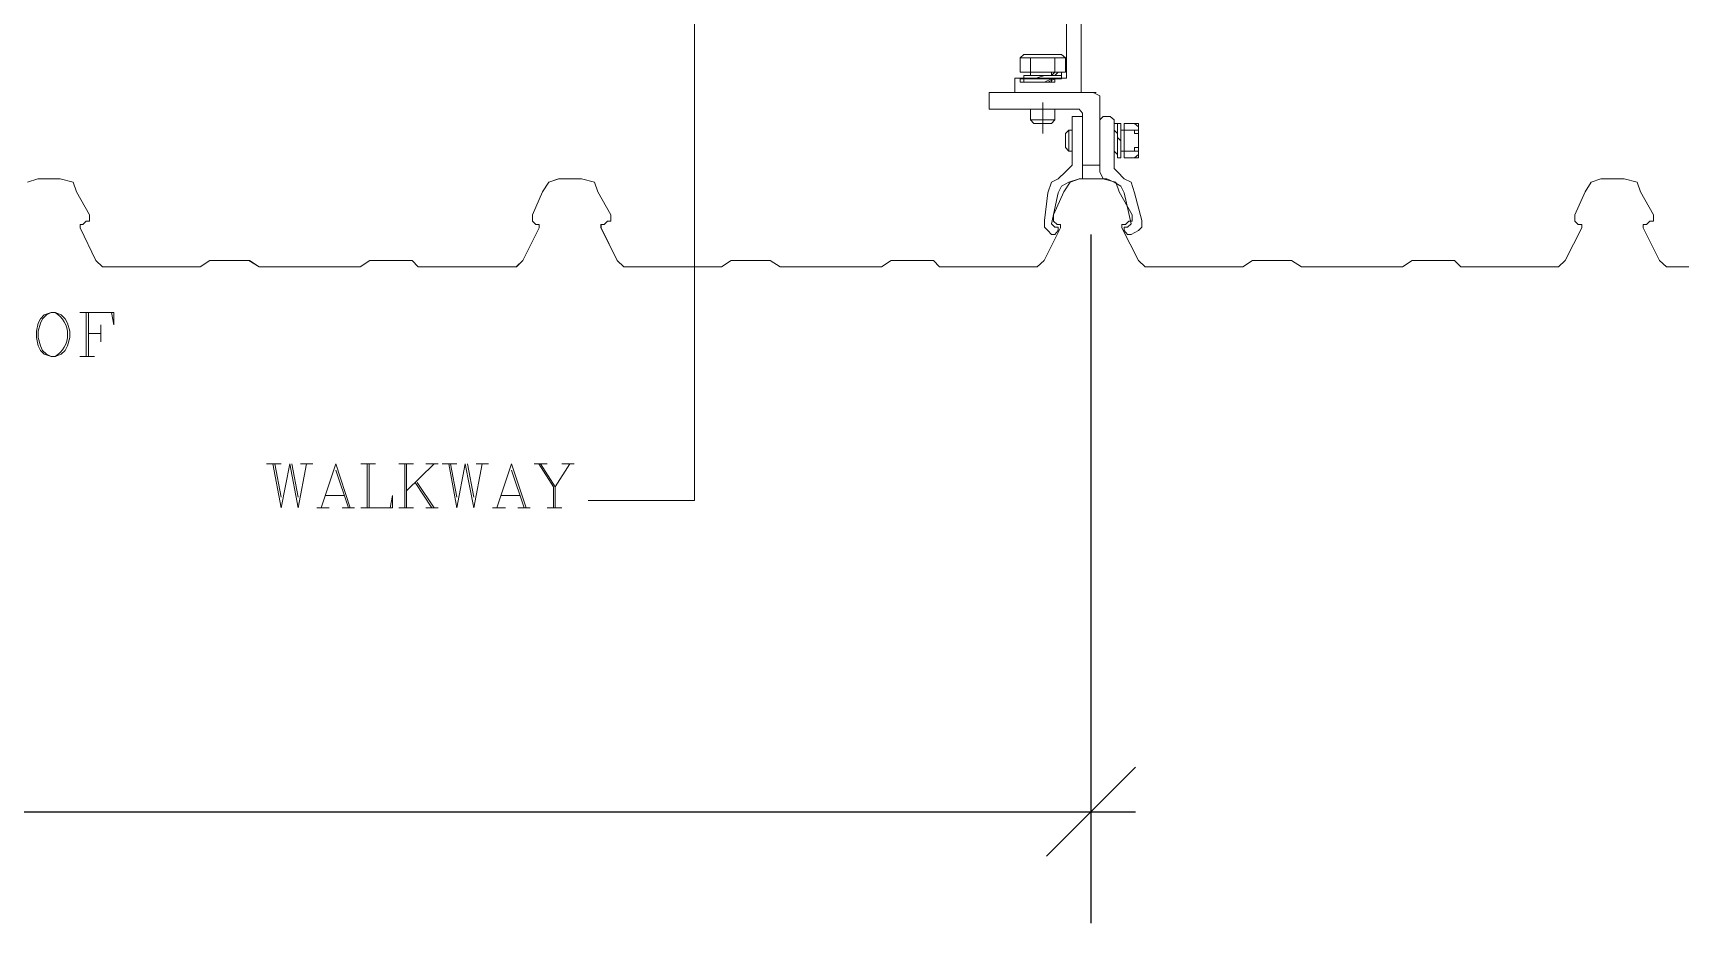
# Model space of a CAD drawing. Header units: millimetres. Extents: x 1732 to 2060, y 1135 to 1322.
# Drawn here: x 1919.44 to 1949.1, y 1198.38 to 1214.41 of the extents above; entities that cross this region are included whole.
import ezdxf

# ---------------------------------------------------------------- set-up
doc = ezdxf.new("R2010")
doc.units = ezdxf.units.MM
doc.layers.get('Defpoints').update_dxf_attribs({"color": 2})
doc.styles.add('MASTER', font='cordia.shx', dxfattribs={"width": 1.1})
doc.dimstyles.new('E0025', dxfattribs={"dimscale": 0.025, "dimtxt": 1.6, "dimasz": 1.6, "dimexe": 2, "dimexo": 1, "dimgap": 2, "dimtad": 1, "dimtih": 1, "dimtoh": 1, "dimdec": 4, "dimzin": 0, "dimdsep": 46, "dimlunit": 6, "dimtxsty": 'MASTER', "dimblk": 'AA', "dimcen": 1, "dimclrd": 256, "dimclre": 256, "dimclrt": 256, "dimadec": 0, "dimazin": 0, "dimtfac": 1, "dimtdec": 4, "dimtix": 1, "dimtmove": 2, "dimatfit": 3, "dimfxl": 1, "dimtolj": 1, "dimtzin": 0, "dimarcsym": 0})

# ---------------------------------------------------------------- blocks, each defined once
blk = doc.blocks.new('AA')
at = {"color": 3}
blk.add_line((-0.5, -0.5), (0.5, 0.5), dxfattribs=at)
at = {"color": 8}
blk.add_line((-1, 0), (0.5, 0), dxfattribs=at)
blk = doc.blocks.new('*D10')
at = {"lineweight": -2}
for p, q in [((4.15851, -0.17889), (4.15851, -0.48815)), ((5.32851, -0.17889), (5.32851, -0.48815)), ((4.19851, -0.43815), (5.28851, -0.43815))]:
    blk.add_line(p, q, dxfattribs=at)
at = {"layer": 'Defpoints', "color": 0}
for p in [(4.15851, -0.15389), (5.32851, -0.15389), (5.32851, -0.43815)]:
    blk.add_point(p, dxfattribs=at)
at = {"linetype": 'ByBlock', "lineweight": -2, "xscale": 0.04, "yscale": 0.04, "zscale": 0.04, "rotation": 180}
blk.add_blockref('AA', (4.15851, -0.43815), dxfattribs=at)
at = {"linetype": 'ByBlock', "lineweight": -2, "xscale": 0.04, "yscale": 0.04, "zscale": 0.04}
blk.add_blockref('AA', (5.32851, -0.43815), dxfattribs=at)
at = {"insert": (4.74351, -0.36815), "char_height": 0.04, "attachment_point": 5, "style": 'MASTER'}
blk.add_mtext('\\A1;1.20', dxfattribs=at)
blk = doc.blocks.new('A$C39f6e9bc')
at = {"color": 3, "lineweight": 0}
for points in [[(5.31761, -0.10876), (5.29428, -0.10876), (5.29428, -0.1151), (5.3242, -0.1151), (5.3242, -0.04006), (5.31761, -0.04006)], [(5.29682, -0.09963), (5.29834, -0.09811), (5.31532, -0.09811), (5.3171, -0.09963), (5.3171, -0.10597), (5.29682, -0.10597)], [(5.31862, -0.13208), (5.31862, -0.14146), (5.3171, -0.13994), (5.3171, -0.13361)], [(5.34194, -0.14451), (5.34042, -0.14451)]]:
    blk.add_lwpolyline(points, close=True, dxfattribs=at)
for points in [[(5.15054, -0.06541), (5.15054, -0.29839), (5.10287, -0.29839)], [(5.29682, -0.09963), (5.30138, -0.09963)], [(5.3062, -0.09811), (5.29986, -0.09811)], [(5.31228, -0.11054), (5.31228, -0.10901), (5.30924, -0.11054), (5.3062, -0.11054), (5.3029, -0.11054), (5.30138, -0.11054), (5.29986, -0.11054), (5.31076, -0.11054), (5.31076, -0.10901), (5.3138, -0.10901), (5.31532, -0.10901), (5.31532, -0.10749), (5.31532, -0.10597), (5.3138, -0.10597), (5.31228, -0.10597), (5.31228, -0.09963), (5.3171, -0.09963)], [(5.30138, -0.09811), (5.3029, -0.09811), (5.30442, -0.09811)], [(5.30138, -0.10749), (5.30138, -0.10597), (5.30138, -0.09963), (5.3029, -0.09963), (5.31076, -0.09963), (5.31228, -0.09963)], [(5.31532, -0.10749), (5.30772, -0.10749), (5.3029, -0.10901), (5.29834, -0.10901), (5.29682, -0.10901), (5.29834, -0.10901), (5.29834, -0.10749), (5.3029, -0.10749), (5.30772, -0.10749), (5.31076, -0.10749), (5.31228, -0.10597), (5.3138, -0.10597), (5.31228, -0.10597), (5.3138, -0.10597), (5.31532, -0.10597), (5.3138, -0.10597), (5.31228, -0.10749), (5.30772, -0.10749), (5.31076, -0.10749), (5.31076, -0.10597), (5.31228, -0.10597), (5.30138, -0.10597)], [(5.29682, -0.11054), (5.29834, -0.11054), (5.29834, -0.10901), (5.30772, -0.10901), (5.31076, -0.10901), (5.31532, -0.10901), (5.31076, -0.10901), (5.30772, -0.11054), (5.30138, -0.11054), (5.29986, -0.11054), (5.29834, -0.11054), (5.29986, -0.11054), (5.29834, -0.11054), (5.29682, -0.11054), (5.29682, -0.10901), (5.29834, -0.10901)], [(5.31532, -0.10597), (5.29834, -0.10597)], [(5.3062, -0.11054), (5.30442, -0.11054), (5.3029, -0.11054), (5.30138, -0.11054)], [(5.31228, -0.11054), (5.31076, -0.11054)], [(5.33256, -0.12752), (5.33408, -0.126), (5.33713, -0.126), (5.3389, -0.12752), (5.3389, -0.1478), (5.3389, -0.14932), (5.34042, -0.15085), (5.34346, -0.15389), (5.34651, -0.15541), (5.34803, -0.16023), (5.35132, -0.17265), (5.35132, -0.17569), (5.3498, -0.17721), (5.34651, -0.17899), (5.34499, -0.17899), (5.34346, -0.17721), (5.34346, -0.17569), (5.34499, -0.17569), (5.34651, -0.17417), (5.34346, -0.16023), (5.34194, -0.15718), (5.3389, -0.15541), (5.33561, -0.15389), (5.33408, -0.15389), (5.33256, -0.15085), (5.33256, -0.11814), (5.33256, -0.11662), (5.32952, -0.1151), (5.28439, -0.1151), (5.28287, -0.1151), (5.28287, -0.11662), (5.28287, -0.12118), (5.28287, -0.1227), (5.28439, -0.1227), (5.32318, -0.1227), (5.3247, -0.12448), (5.3247, -0.15085), (5.3247, -0.15389), (5.32318, -0.15389)], [(5.33079, -0.1151), (5.28313, -0.1151)], [(5.30138, -0.1227), (5.30138, -0.12752), (5.3029, -0.12904), (5.31076, -0.12904), (5.31228, -0.12752), (5.31228, -0.1227)], [(5.30696, -0.11966), (5.30696, -0.13361)], [(5.30138, -0.12752), (5.31228, -0.12752)], [(5.3247, -0.12752), (5.3247, -0.126), (5.32318, -0.126), (5.32014, -0.126), (5.32014, -0.12752), (5.32014, -0.1478), (5.31862, -0.14932), (5.3171, -0.15085), (5.3138, -0.15389), (5.31076, -0.15541), (5.30924, -0.16023), (5.30772, -0.17265), (5.30772, -0.17569), (5.30924, -0.17721), (5.31076, -0.17899), (5.31228, -0.17899), (5.3138, -0.17721), (5.3138, -0.17569), (5.31228, -0.17569), (5.31076, -0.17417), (5.3138, -0.16023), (5.31532, -0.15718), (5.31862, -0.15541), (5.32318, -0.15389), (5.33408, -0.15389)], [(5.31862, -0.13208), (5.32014, -0.13208)], [(5.3389, -0.13208), (5.3389, -0.13056), (5.3389, -0.12904)], [(5.3389, -0.13994), (5.3389, -0.13842), (5.3389, -0.13538), (5.3389, -0.13208), (5.3389, -0.13538), (5.3389, -0.13842), (5.3389, -0.14146), (5.34042, -0.14299), (5.34042, -0.14451), (5.34042, -0.14299), (5.34042, -0.13361), (5.3389, -0.13208), (5.3389, -0.12904), (5.34042, -0.12904), (5.34194, -0.12904), (5.34194, -0.13208), (5.34194, -0.13538), (5.34194, -0.1369), (5.34194, -0.14146), (5.34194, -0.14451), (5.34194, -0.1369), (5.34042, -0.13538), (5.34042, -0.12904), (5.34194, -0.12904)], [(5.34042, -0.14299), (5.3389, -0.14146), (5.3389, -0.13208), (5.3389, -0.12904), (5.3389, -0.13056)], [(5.34194, -0.13208), (5.34346, -0.13208), (5.34803, -0.13208), (5.3498, -0.13208), (5.3498, -0.12904), (5.34803, -0.12904)], [(5.34803, -0.13208), (5.34803, -0.13361), (5.3498, -0.13361), (5.3498, -0.13994), (5.34803, -0.13994), (5.34803, -0.14146), (5.3498, -0.14146), (5.3498, -0.14451), (5.34803, -0.14451), (5.3498, -0.14299), (5.3498, -0.13056), (5.34803, -0.12904), (5.34346, -0.12904), (5.34346, -0.14451), (5.34803, -0.14451)], [(5.34346, -0.14299), (5.34346, -0.13056)], [(5.34346, -0.13208), (5.34346, -0.14146), (5.34346, -0.13208)], [(5.3498, -0.13361), (5.3498, -0.13056)], [(5.34194, -0.14146), (5.34194, -0.14299), (5.34194, -0.1369), (5.34194, -0.14146), (5.34346, -0.14146), (5.34803, -0.14146)], [(5.31862, -0.14146), (5.32014, -0.14146)], [(5.33256, -0.14628), (5.33256, -0.1478), (5.33104, -0.1478), (5.32623, -0.1478), (5.3247, -0.1478), (5.3247, -0.14628)]]:
    blk.add_lwpolyline(points, dxfattribs=at)
at = {"color": 8, "lineweight": 0}
for points in [[(4.85113, -0.15541), (4.85569, -0.15389), (4.86583, -0.15389), (4.87166, -0.15541), (4.87318, -0.15972), (4.87901, -0.17011), (4.87901, -0.1729), (4.87749, -0.1729), (4.87597, -0.17442), (4.8747, -0.17442), (4.8747, -0.17594), (4.8818, -0.19065), (4.88485, -0.19344), (4.88637, -0.19344), (4.9287, -0.19344), (4.93301, -0.19065), (4.95051, -0.19065), (4.95507, -0.19344), (4.95659, -0.19344), (5.00045, -0.19344), (5.00476, -0.19065), (5.02377, -0.19065), (5.02656, -0.19344), (5.02808, -0.19344), (5.06915, -0.19344), (5.07042, -0.19344), (5.07346, -0.19065), (5.08082, -0.17594), (5.08082, -0.17442), (5.0793, -0.17442), (5.07777, -0.1729), (5.07777, -0.17011), (5.08234, -0.15972), (5.08513, -0.15541), (5.08944, -0.15389), (5.09983, -0.15389), (5.10566, -0.15541), (5.10718, -0.15972), (5.11301, -0.17011), (5.11301, -0.1729), (5.11149, -0.1729), (5.10997, -0.17442), (5.10845, -0.17442), (5.10845, -0.17594), (5.1158, -0.19065), (5.11885, -0.19344), (5.12037, -0.19344), (5.1627, -0.19344), (5.16701, -0.19065), (5.18451, -0.19065), (5.18907, -0.19344), (5.19059, -0.19344), (5.23445, -0.19344), (5.23876, -0.19065), (5.25777, -0.19065), (5.26056, -0.19344), (5.26208, -0.19344), (5.30315, -0.19344), (5.30442, -0.19344), (5.30746, -0.19065), (5.31482, -0.17594), (5.31482, -0.17442), (5.3133, -0.17442), (5.31177, -0.1729), (5.31177, -0.17011), (5.31634, -0.15972), (5.31913, -0.15541), (5.32344, -0.15389), (5.33383, -0.15389), (5.32344, -0.15389), (5.33383, -0.15389), (5.33966, -0.15541), (5.34118, -0.15972), (5.34701, -0.17011), (5.34701, -0.1729), (5.34549, -0.1729), (5.34397, -0.17442), (5.34245, -0.17442), (5.34245, -0.17594), (5.3498, -0.19065), (5.35285, -0.19344), (5.35437, -0.19344), (5.3967, -0.19344), (5.40101, -0.19065), (5.41851, -0.19065), (5.42307, -0.19344), (5.42434, -0.19344), (5.46744, -0.19344)], [(4.86583, -0.15389), (4.87166, -0.15541), (4.87318, -0.15972), (4.87901, -0.17011), (4.87901, -0.1729), (4.87749, -0.1729), (4.87597, -0.17442), (4.8747, -0.17442), (4.8747, -0.17594), (4.8818, -0.19065), (4.88485, -0.19344), (4.88637, -0.19344), (4.9287, -0.19344), (4.93301, -0.19065), (4.95076, -0.19065), (4.95507, -0.19344), (4.95659, -0.19344), (5.00045, -0.19344), (5.00476, -0.19065), (5.02377, -0.19065), (5.02656, -0.19344), (5.02808, -0.19344), (5.06915, -0.19344), (5.07068, -0.19344), (5.07346, -0.19065), (5.08082, -0.17594), (5.08082, -0.17442), (5.0793, -0.17442), (5.07777, -0.1729), (5.07777, -0.17011), (5.08234, -0.15972), (5.08513, -0.15541), (5.08969, -0.15389), (5.09983, -0.15389), (5.10566, -0.15541), (5.10718, -0.15972), (5.11301, -0.17011), (5.11301, -0.1729), (5.11149, -0.1729), (5.10997, -0.17442), (5.1087, -0.17442), (5.1087, -0.17594), (5.1158, -0.19065), (5.11885, -0.19344), (5.12037, -0.19344), (5.1627, -0.19344), (5.16701, -0.19065), (5.18451, -0.19065), (5.18907, -0.19344), (5.19059, -0.19344), (5.23445, -0.19344), (5.23876, -0.19065), (5.25777, -0.19065), (5.26056, -0.19344), (5.26208, -0.19344), (5.30315, -0.19344), (5.30442, -0.19344), (5.30746, -0.19065), (5.31482, -0.17594), (5.31482, -0.17442), (5.3133, -0.17442), (5.31177, -0.1729), (5.31177, -0.17011), (5.31634, -0.15972), (5.31913, -0.15541), (5.32344, -0.15389), (5.33383, -0.15389), (5.33966, -0.15541), (5.34118, -0.15972), (5.34701, -0.17011), (5.34701, -0.1729), (5.34549, -0.1729), (5.34397, -0.17442), (5.34245, -0.17442), (5.34245, -0.17594), (5.3498, -0.19065), (5.35285, -0.19344), (5.35437, -0.19344), (5.3967, -0.19344), (5.40101, -0.19065), (5.41851, -0.19065), (5.42307, -0.19344), (5.42459, -0.19344), (5.46845, -0.19344), (5.47276, -0.19065), (5.49177, -0.19065), (5.49456, -0.19344), (5.49608, -0.19344), (5.53715, -0.19344), (5.53842, -0.19344), (5.54146, -0.19065), (5.54882, -0.17594), (5.54882, -0.17442), (5.5473, -0.17442), (5.54577, -0.1729), (5.54577, -0.17011), (5.55034, -0.15972), (5.55313, -0.15541), (5.55744, -0.15389), (5.56783, -0.15389), (5.55744, -0.15389), (5.56783, -0.15389), (5.57366, -0.15541), (5.57518, -0.15972), (5.58101, -0.17011), (5.58101, -0.1729), (5.57949, -0.1729), (5.57797, -0.17442), (5.57645, -0.17442), (5.57645, -0.17594), (5.5838, -0.19065), (5.58685, -0.19344), (5.58837, -0.19344), (5.6307, -0.19344)]]:
    blk.add_lwpolyline(points, dxfattribs=at)
at = {"color": 7, "lineweight": 0}
for points in [[(4.8617, -0.21397), (4.85866, -0.21499), (4.85688, -0.21676), (4.85587, -0.21879), (4.85511, -0.22234), (4.85511, -0.22513), (4.85587, -0.22893), (4.85688, -0.23096), (4.85866, -0.23273), (4.8617, -0.23375), (4.86347, -0.23375), (4.86626, -0.23273), (4.86804, -0.23096), (4.86905, -0.22893), (4.87007, -0.22513), (4.87007, -0.22234), (4.86905, -0.21879), (4.86804, -0.21676), (4.86626, -0.21499), (4.86347, -0.21397), (4.8617, -0.21397), (4.85967, -0.21499), (4.8579, -0.21676), (4.85688, -0.21879), (4.85587, -0.22234), (4.85587, -0.22513), (4.85688, -0.22893), (4.8579, -0.23096), (4.85967, -0.23273), (4.8617, -0.23375)], [(4.87463, -0.21397), (4.88984, -0.21397), (4.88984, -0.21955), (4.88883, -0.21397)], [(4.87742, -0.21397), (4.87742, -0.23375)], [(4.87843, -0.21397), (4.87843, -0.23375)], [(4.88401, -0.21955), (4.88401, -0.22715)], [(4.87843, -0.22335), (4.88401, -0.22335)], [(4.87463, -0.23375), (4.88122, -0.23375)], [(4.95842, -0.28192), (4.96501, -0.28192)], [(4.9612, -0.28192), (4.96501, -0.30169), (4.96881, -0.28192), (4.97261, -0.30169), (4.97642, -0.28192)], [(4.96222, -0.28192), (4.96501, -0.29687)], [(4.96982, -0.28192), (4.97261, -0.29687)], [(4.97363, -0.28192), (4.9792, -0.28192)], [(4.98301, -0.30169), (4.9896, -0.28192), (4.99594, -0.30169)], [(4.9896, -0.2847), (4.99518, -0.30169)], [(5.00075, -0.28192), (5.00735, -0.28192)], [(5.00354, -0.28192), (5.00354, -0.30169)], [(5.00456, -0.28192), (5.00456, -0.30169)], [(5.01774, -0.28192), (5.02433, -0.28192)], [(5.02053, -0.28192), (5.02053, -0.30169)], [(5.02129, -0.28192), (5.02129, -0.30169)], [(5.03371, -0.28192), (5.02129, -0.29408)], [(5.02991, -0.28192), (5.03549, -0.28192)], [(5.03726, -0.28192), (5.04385, -0.28192)], [(5.0403, -0.28192), (5.04385, -0.30169), (5.04766, -0.28192), (5.05146, -0.30169), (5.05526, -0.28192)], [(5.04106, -0.28192), (5.04385, -0.29687)], [(5.04867, -0.28192), (5.05146, -0.29687)], [(5.05247, -0.28192), (5.05805, -0.28192)], [(5.06185, -0.30169), (5.06844, -0.28192), (5.07504, -0.30169)], [(5.06844, -0.2847), (5.07402, -0.30169)], [(5.07859, -0.28192), (5.08442, -0.28192)], [(5.08061, -0.28192), (5.0872, -0.29231), (5.0872, -0.30169)], [(5.08137, -0.28192), (5.08797, -0.29231), (5.08797, -0.30169)], [(5.09456, -0.28192), (5.08797, -0.29231)], [(5.09101, -0.28192), (5.09659, -0.28192)], [(5.02509, -0.29028), (5.0327, -0.30169)], [(5.02611, -0.29028), (5.03371, -0.30169)], [(4.98098, -0.30169), (4.98656, -0.30169)], [(4.98478, -0.29611), (4.99315, -0.29611)], [(4.99239, -0.30169), (4.99797, -0.30169)], [(5.00075, -0.30169), (5.01495, -0.30169), (5.01495, -0.29611), (5.01394, -0.30169)], [(5.01774, -0.30169), (5.02433, -0.30169)], [(5.02991, -0.30169), (5.03549, -0.30169)], [(5.05982, -0.30169), (5.06566, -0.30169)], [(5.06363, -0.29611), (5.07199, -0.29611)], [(5.07123, -0.30169), (5.07681, -0.30169)], [(5.08442, -0.30169), (5.09101, -0.30169)]]:
    blk.add_lwpolyline(points, dxfattribs=at)
blk.add_arc((4.85764, -0.22386), 0.01148, 300.52971, 59.47029, dxfattribs=at)
dim = blk.add_aligned_dim(p1=(4.15851, -0.15389), p2=(5.32851, -0.15389), distance=-0.28426, text='1.20', dimstyle='E0025')
dim.commit()
dim.dimension.update_dxf_attribs({"geometry": '*D10', "text_midpoint": (4.74351, -0.36815)})
blk = doc.blocks.new('A$C151ac680')
blk.add_blockref('A$C39f6e9bc', (-0.3693, 0.04006))

msp = doc.modelspace()

# ---------------------------------------------------------------- block references
at = {"xscale": 40.10805704610954, "yscale": 40.10805704610954, "zscale": 40.10805704610954}
msp.add_blockref('A$C151ac680', (1739.589, 1216.35), dxfattribs=at)

doc.saveas('drawing.dxf')
